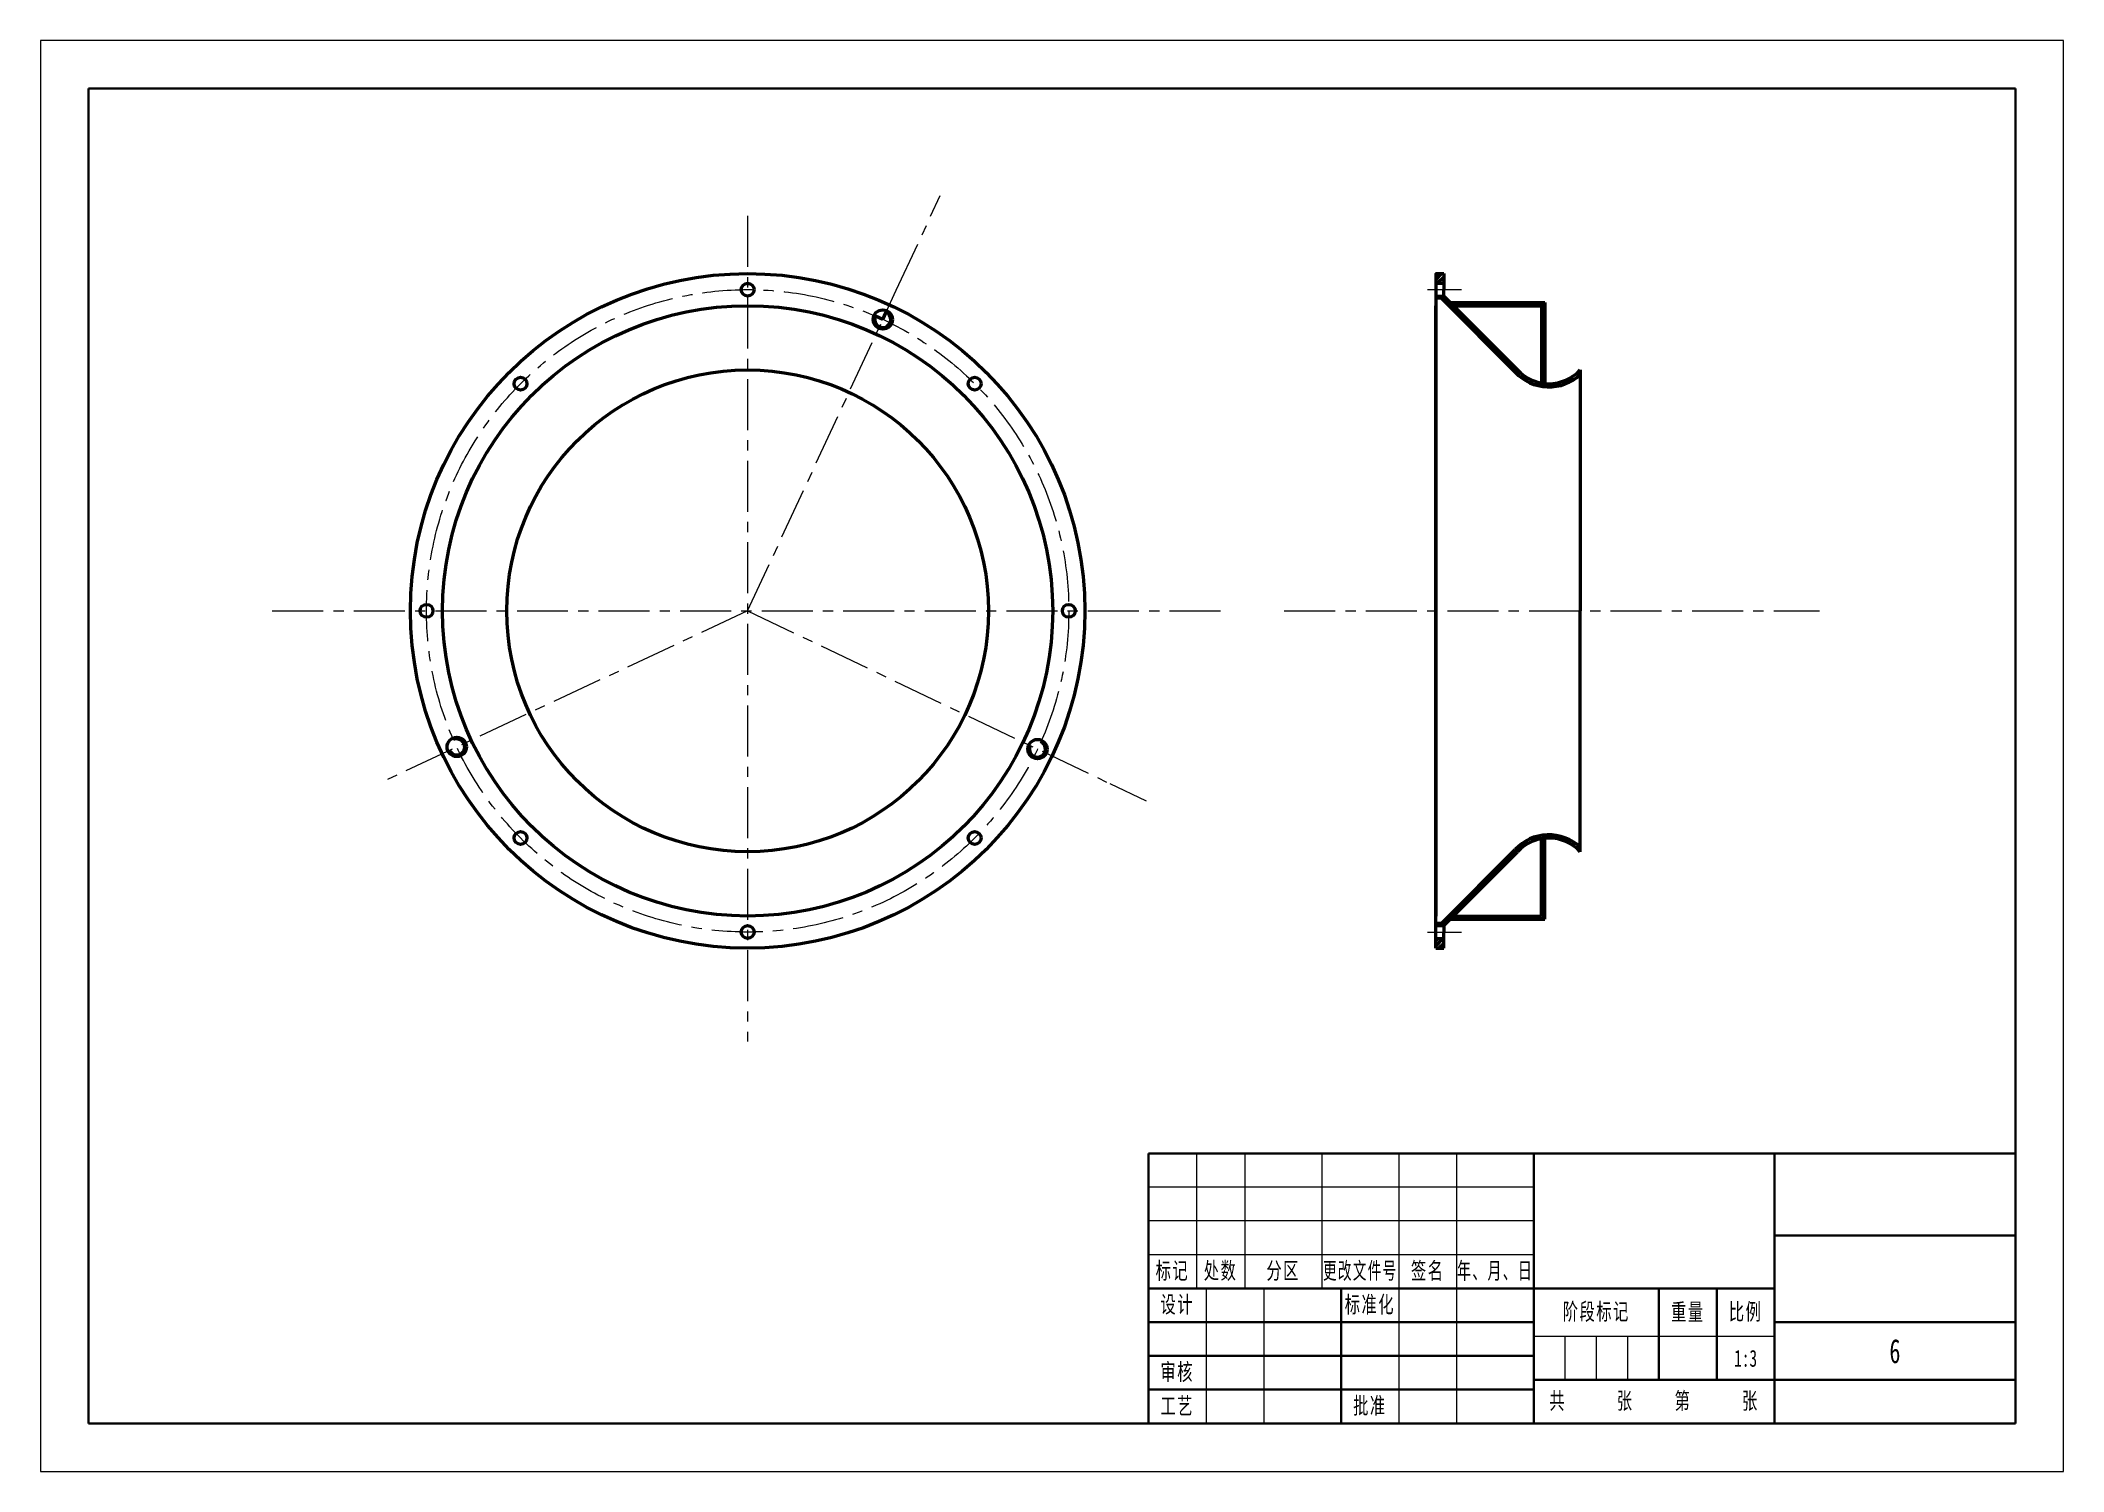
# Model space of a CAD drawing. Header units: millimetres. Extents: x 421 to 1681, y 177 to 1068.
import ezdxf
from ezdxf.enums import TextEntityAlignment as Align

# ---------------------------------------------------------------- set-up
doc = ezdxf.new("R2010")
doc.units = ezdxf.units.MM
doc.linetypes.add('CENTER', pattern=[50.799999713897705, 31.75, -6.349999904632568, 6.349999904632568, -6.349999904632568])
doc.layers.get('0').update_dxf_attribs({"lineweight": 18})
for name, color, linetype, lineweight in [('尺寸线层', 3, 'Continuous', 18), ('点划线', 1, 'CENTER', 18), ('粗实线', 7, 'Continuous', 50), ('粗实线层', 7, 'Continuous', 35), ('细实线层', 7, 'Continuous', 18)]:
    doc.layers.add(name, color=color, linetype=linetype, lineweight=lineweight)
doc.styles.add('标准', font='', dxfattribs={"width": 0.667})
doc.styles.get('标准').set_extended_font_data('宋体')
pattern_1 = [(45, (0, 0), (-1.571544821187102, 1.571544821187102), [])]
pattern_2 = [(45, (0, 0), (-2.245064030267288, 2.245064030267288), [])]

# ---------------------------------------------------------------- blocks, each defined once
blk = doc.blocks.new('*X3')
at = {"layer": '粗实线'}
blk.add_circle((0, 0), 4, dxfattribs=at)
blk = doc.blocks.new('*U4')
at = {"layer": '点划线'}
blk.add_blockref('*X3', (-2.220446049250313e-16, 0), dxfattribs=at)
blk = doc.blocks.new('*U5')
at = {"color": 0, "linetype": 'ByBlock', "lineweight": -2, "transparency": 16777216}
blk.add_blockref('*U4', (1.224646799147353e-14, 200), dxfattribs=at)
for p, rotation in [((-141.4213562373095, 141.4213562373095), 45), ((141.4213562373095, 141.4213562373095), 315), ((-200, 2.449293598294706e-14), 90), ((200, -4.898587196589413e-14), 270), ((-141.4213562373095, -141.4213562373095), 135), ((141.4213562373095, -141.4213562373095), 225), ((-3.673940397442059e-14, -200), 180)]:
    blk.add_blockref('*U4', p, dxfattribs=dict(at, rotation=rotation))
blk = doc.blocks.new('$CAXA_FRAME_13B17AC1$')
at = {"layer": '粗实线层'}
for p, q in [((-200, 138.5), (-200, -138.5)), ((200, 138.5), (-200, 138.5)), ((200.0000000000001, -138.5), (200, 138.5)), ((-200, -138.5), (200.0000000000001, -138.5))]:
    blk.add_line(p, q, dxfattribs=at)
at = {"layer": '细实线层'}
for p, q in [((210, 148.5), (-210, 148.5)), ((-210, 148.5), (-210, -148.5)), ((210, -148.5), (210, 148.5)), ((-210, -148.5), (210, -148.5))]:
    blk.add_line(p, q, dxfattribs=at)
blk = doc.blocks.new('$CAXA_TITLE_151E506F$')
at = {"layer": '粗实线层'}
for p, q in [((-1.192092895507812e-07, 56), (-180.0000001192093, 56)), ((-180.0000001192093, 56), (-180.0000001192093, 0)), ((-100.0000001192093, 56), (-100.0000001192093, 1.4210854715202e-14)), ((-50.00000011920929, 56), (-50.00000011920929, 2.842170943040401e-14)), ((-1.192092895507812e-07, 0), (-1.192092895507812e-07, 56)), ((-1.192092895507812e-07, 39.00000000000001), (-50.00000011920929, 39.00000000000001)), ((-50.00000011920929, 28), (-180.0000001192093, 28)), ((-140.0000001192093, 28), (-140.0000001192093, 0)), ((-74.00000011920929, 28), (-74.00000011920929, 9)), ((-62.00000011920929, 28), (-62.00000011920929, 9)), ((-100.0000001192093, 21), (-180.0000001192093, 21)), ((-1.192092895507812e-07, 21.00000000000001), (-50.00000011920929, 21.00000000000001)), ((-100.0000001192093, 14), (-180.0000001192093, 14)), ((0, 9), (-100.0000001192093, 9)), ((-100.0000001192093, 7), (-180.0000001192093, 7)), ((-1.192092895507812e-07, 0), (-180.0000001192093, 0))]:
    blk.add_line(p, q, dxfattribs=at)
at = {"layer": '细实线层'}
for p, q in [((-170.0000001192093, 56), (-170.0000001192093, 28)), ((-160.0000001192093, 56), (-160.0000001192093, 28)), ((-144.0000001192093, 56), (-144.0000001192093, 28)), ((-128.0000001192093, 56), (-128.0000001192093, 0)), ((-116.0000001192093, 56), (-116.0000001192093, 0)), ((-100.0000001192093, 49), (-180.0000001192093, 49)), ((-100.0000001192093, 42), (-180.0000001192093, 42)), ((-100.0000001192093, 35), (-180.0000001192093, 35)), ((-168.0000001192093, 28), (-168.0000001192093, 0)), ((-156.0000001192093, 28), (-156.0000001192093, 0)), ((-50.00000011920929, 18), (-100.0000001192093, 18)), ((-93.50000011920929, 18), (-93.50000011920929, 9)), ((-87.00000011920929, 18), (-87.00000011920929, 9)), ((-80.50000011920929, 18), (-80.50000011920929, 9))]:
    blk.add_line(p, q, dxfattribs=at)
at = {"layer": '尺寸线层', "char_height": 3.480555555555556, "attachment_point": 5, "line_spacing_factor": 0.9631078940461907, "style": '标准'}
for s, insert, width in [('\\T1.1;标记', (-175.0000001192093, 31.5), 17.99999999999999), ('\\T1.1;处数', (-165.0000001192093, 31.5), 18.00000000000001), ('\\T1.1;分区', (-152.0000001192093, 31.5), 29.99999999999997), ('\\T1.1;{\\W0.592404;更改文件号}', (-136.0000001192093, 31.5), 30.00000000000001), ('\\T1.1;签名', (-122.0000001192093, 31.5), 22), ('\\T1.1;{\\W0.605422;年、月、日}', (-108.0000001192093, 31.5), 29.99999999999997), ('\\T1.1;设计', (-174.0000001192093, 24.5), 21.99999999999996), ('\\T1.1;标准化', (-134.0000001192093, 24.5), 22), ('\\T1.1;阶段标记', (-87.00000011920929, 23), 50), ('\\T1.1;重量', (-68.00000011920929, 23), 21.99999999999997), ('\\T1.1;比例', (-56.00000011920929, 23), 22), ('\\T1.1;审核', (-174.0000001192093, 10.5), 21.99999999999999), ('\\T1.1;工艺', (-174.0000001192093, 3.5), 22), ('\\T1.1;批准', (-134.0000001192093, 3.5), 22), ('\\T1.1;共', (-95.00000011920929, 4.5), 7.999999999999972), ('\\T1.1;张', (-81.00000011920929, 4.5), 7.999999999999972), ('\\T1.1;第', (-69.00000011920929, 4.5), 7.999999999999972), ('\\T1.1;张', (-55.00000011920929, 4.5), 7.999999999999972)]:
    blk.add_mtext(s, dxfattribs=dict(at, insert=insert, width=width))
at = {"layer": '尺寸线层', "style": '标准'}
for tag, height, width, p in [('标记C', 3.633414436334144, 0.664996, (-175.0000001192093, 52.50000000000001)), ('处数C', 3.633414436334144, 0.664996, (-165.0000001192093, 52.50000000000001)), ('分区C', 3.633414436334144, 0.667, (-152.0000001192093, 52.50000000000001)), ('更改文件号C', 3.633414436334144, 0.498314, (-136.0000001192093, 52.50000000000001)), ('更改签名C', 3.633414436334144, 0.447537, (-122.0000001192093, 52.50000000000001)), ('更改日期C', 3.633414436334144, 0.610278, (-108.0000001192093, 52.50000000000001)), ('单位名称', 5.19059205190592, 0.667, (-25.00000011920929, 47.50000000000001)), ('标记B', 3.633414436334144, 0.664996, (-175.0000001192093, 45.50000000000001)), ('处数B', 3.633414436334144, 0.664996, (-165.0000001192093, 45.50000000000001)), ('分区B', 3.633414436334144, 0.667, (-152.0000001192093, 45.50000000000001)), ('更改文件号B', 3.633414436334144, 0.498314, (-136.0000001192093, 45.50000000000001)), ('更改签名B', 3.633414436334144, 0.447537, (-122.0000001192093, 45.50000000000001)), ('更改日期B', 3.633414436334144, 0.610278, (-108.0000001192093, 45.50000000000001)), ('材料名称', 5.19059205190592, 0.667, (-75.00000011920928, 42.00000000000001)), ('标记A', 3.633414436334144, 0.664996, (-175.0000001192093, 38.5)), ('处数A', 3.633414436334144, 0.664996, (-165.0000001192093, 38.5)), ('分区A', 3.633414436334144, 0.667, (-152.0000001192093, 38.5)), ('更改文件号A', 3.633414436334144, 0.498314, (-136.0000001192093, 38.5)), ('更改签名A', 3.633414436334144, 0.447537, (-122.0000001192093, 38.5)), ('更改日期A', 3.633414436334144, 0.610278, (-108.0000001192093, 38.5)), ('图纸名称', 5.19059205190592, 0.667, (-25.00000011920929, 30.00000000000001)), ('设计', 3.633414436334144, 0.667, (-162.0000001192093, 24.5)), ('设计日期', 3.633414436334144, 0.667, (-148.0000001192093, 24.5)), ('标准化', 3.633414436334144, 0.667, (-122.0000001192093, 24.5)), ('标准化日期', 3.633414436334144, 0.554163, (-108.0000001192093, 24.5)), ('图纸编号', 5.19059205190592, 0.667, (-25.00000011920929, 15.00000000000001)), ('审核', 3.633414436334144, 0.667, (-162.0000001192093, 10.5)), ('审核日期', 3.633414436334144, 0.667, (-148.0000001192093, 10.5)), ('阶段标记S', 3.633414436334144, 0.223769, (-96.74999821186066, 13.50000000000001)), ('阶段标记A', 3.633414436334144, 0.223769, (-90.24999821186066, 13.50000000000001)), ('阶段标记B', 3.633414436334144, 0.223769, (-83.74999821186066, 13.50000000000001)), ('阶段标记C', 3.633414436334144, 0.223769, (-77.24999821186064, 13.50000000000001)), ('重量', 3.633414436334144, 0.667, (-68.00000011920928, 13.5)), ('图纸比例', 3.633414436334144, 0.510551, (-56.00000011920926, 13.5)), ('工艺', 3.633414436334144, 0.667, (-162.0000001192093, 3.5)), ('工艺日期', 3.633414436334144, 0.667, (-148.0000001192093, 3.5)), ('批准', 3.633414436334144, 0.667, (-122.0000001192093, 3.5)), ('批准日期', 3.633414436334144, 0.667, (-108.0000001192093, 3.5)), ('页数', 3.633414436334144, 0.667, (-88.00000011920929, 4.5)), ('页码', 3.633414436334144, 0.667, (-62.00000011920928, 4.5)), ('投影符号', 3.633414436334144, 0.667, (-25.00000011920929, 4.5))]:
    blk.add_attdef(tag, text='', height=height, dxfattribs=dict(at, width=width)).set_placement(p, align=Align.MIDDLE_CENTER)

msp = doc.modelspace()

# ---------------------------------------------------------------- hatches: boundary and pattern name
at = {"layer": '粗实线'}
h = msp.add_hatch(dxfattribs=at)
h.set_pattern_fill('ANSI31', color=3, style=0, pattern_type=0)
h.set_pattern_definition(pattern_1)
h.paths.add_polyline_path([(1289.954614493062, 916.883564544025), (1294.954614493062, 916.883564544025), (1294.954614493062, 922.883564544025), (1289.954614493062, 922.883564544025)], flags=0)
h = msp.add_hatch(dxfattribs=at)
h.set_pattern_fill('ANSI31', color=3, style=0, pattern_type=0)
h.set_pattern_definition(pattern_2)
edge = h.paths.add_edge_path(flags=0)
edge.add_line((1294.954614493062, 908.883564544025), (1289.954614493062, 908.883564544025))
edge.add_line((1289.954614493062, 908.883564544025), (1289.954614493062, 907.4693509816522))
edge.add_line((1289.954614493062, 907.4693509816522), (1293.540400930689, 907.4693509816519))
edge.add_line((1293.540400930689, 907.4693509816519), (1339.510943668578, 861.4988082437625))
edge.add_arc((1360.454614648749, 880.7954115011033), 28.47799591609026, 222.6561446612377, 313.2150993389105)
edge.add_line((1379.954614493062, 860.0409840826309), (1379.954614493063, 862.883564544025))
edge.add_arc((1360.454614493063, 880.7954085124643), 26.47799377501464, 222.5692179782891, 317.43078202171364, ccw=False)
edge.add_line((1340.954614493063, 862.8835645440239), (1294.954614493062, 908.883564544025))
h = msp.add_hatch(dxfattribs=at)
h.set_pattern_fill('ANSI31', color=3, style=0, pattern_type=0)
h.set_pattern_definition(pattern_2)
edge = h.paths.add_edge_path(flags=0)
edge.add_line((1357.954614493061, 904.883564544026), (1355.954614493061, 904.883564544026))
edge.add_line((1355.954614493061, 904.883564544026), (1298.954614493061, 904.883564544026))
edge.add_line((1298.954614493061, 904.883564544026), (1300.954614493061, 902.883564544026))
edge.add_line((1300.954614493061, 902.883564544026), (1355.954614493061, 902.883564544026))
edge.add_line((1355.954614493061, 902.883564544026), (1355.954614493061, 854.7026091969568))
edge.add_arc((1360.454606223491, 880.79534521626), 26.47793040528233, 260.2149399073271, 264.5821801654874)
edge.add_line((1357.954614493061, 854.4357010628432), (1357.954614493061, 902.883564544026))
edge.add_line((1357.954614493061, 902.883564544026), (1357.954614493061, 904.883564544026))
h = msp.add_hatch(dxfattribs=at)
h.set_pattern_fill('ANSI31', color=3, style=0, pattern_type=0)
h.set_pattern_definition(pattern_2)
edge = h.paths.add_edge_path(flags=0)
edge.add_arc((1360.454614493063, 544.9717205755863), 26.47799377501407, 42.56921797828778, 137.4307820217179, ccw=False)
edge.add_line((1379.954614493062, 562.8835645440257), (1379.954614493063, 565.7261450054192))
edge.add_arc((1360.454614648749, 544.9717175869479), 28.47799591608991, 46.78490066108732, 137.3438553387585)
edge.add_line((1339.51094366858, 564.2683208442899), (1293.540400930689, 518.2977781063981))
edge.add_line((1293.540400930689, 518.2977781063981), (1289.954614493062, 518.2977781063979))
edge.add_line((1289.954614493062, 518.2977781063979), (1289.954614493062, 516.883564544025))
edge.add_line((1289.954614493062, 516.883564544025), (1294.954614493062, 516.883564544025))
edge.add_line((1294.954614493062, 516.883564544025), (1340.954614493062, 562.8835645440253))
h = msp.add_hatch(dxfattribs=at)
h.set_pattern_fill('ANSI31', color=3, style=0, pattern_type=0)
h.set_pattern_definition(pattern_2)
edge = h.paths.add_edge_path(flags=0)
edge.add_line((1355.954614493061, 520.8835645440241), (1357.954614493061, 520.8835645440241))
edge.add_line((1357.954614493061, 520.8835645440241), (1357.954614493061, 522.8835645440241))
edge.add_line((1357.954614493061, 522.8835645440241), (1357.954614493061, 571.3314280252067))
edge.add_arc((1360.454606223505, 544.9717838716717), 26.47793040540139, 95.41781983451924, 99.78506009265986)
edge.add_line((1355.954614493062, 571.0645198910933), (1355.954614493061, 522.8835645440241))
edge.add_line((1355.954614493061, 522.8835645440241), (1300.954614493061, 522.8835645440241))
edge.add_line((1300.954614493061, 522.8835645440241), (1298.954614493061, 520.8835645440241))
edge.add_line((1298.954614493061, 520.8835645440241), (1355.954614493061, 520.8835645440241))
h = msp.add_hatch(dxfattribs=at)
h.set_pattern_fill('ANSI31', color=3, style=0, pattern_type=0)
h.set_pattern_definition(pattern_1)
h.paths.add_polyline_path([(1289.954614493062, 502.883564544025), (1294.954614493062, 502.883564544025), (1294.954614493062, 508.883564544025), (1289.954614493062, 508.883564544025)], flags=0)

# ---------------------------------------------------------------- linework, layer by layer
at = {"layer": '点划线'}
for p, q in [((954.021887935578, 912.4481846058401), (981.3797064135699, 971.4104587150131)), ((861.4261946254494, 958.7608304360712), (861.4261946254494, 444.6538273969601)), ((861.4261946254494, 712.883564544025), (954.021887935578, 912.4481846058401)), ((1284.78581570784, 912.883564544025), (1306.12025684207, 912.883564544025)), ((565.3942300432784, 712.883564544025), (1157.45815920762, 712.883564544025)), ((861.4261946254494, 712.883564544025), (634.974080776015, 606.9617059258777)), ((861.4261946254494, 712.883564544025), (1087.093474248052, 605.2997418394278)), ((1195.668891985969, 712.883564544025), (1528.991184303689, 712.883564544025)), ((1087.093474248052, 605.2997418394278), (1109.660202210312, 594.541359568968)), ((1284.78581570784, 512.883564544025), (1306.12025684207, 512.883564544025))]:
    msp.add_line(p, q, dxfattribs=at)
msp.add_circle((861.4261946254494, 712.883564544025), 200, dxfattribs=at)
at = {"layer": '粗实线'}
for p, q in [((1289.954614493062, 922.883564544025), (1289.954614493063, 712.883564544025)), ((1289.954614493062, 922.883564544025), (1294.954614493062, 922.883564544025)), ((1294.954614493062, 922.883564544025), (1294.954614493062, 916.883564544025)), ((1289.954614493062, 916.883564544025), (1294.954614493062, 916.883564544025)), ((1289.954614493062, 908.883564544025), (1294.954614493062, 908.883564544025)), ((1293.540400930689, 907.4693509816519), (1289.954614493062, 907.4693509816522)), ((1293.540400930689, 907.4693509816519), (1339.510943668576, 861.4988082437652)), ((1294.954614493062, 916.883564544025), (1294.954614493062, 912.883564544025)), ((1294.954614493062, 908.883564544025), (1294.954614493062, 912.883564544025)), ((1294.954614493062, 908.883564544025), (1340.954614493062, 862.883564544025)), ((945.6040976346571, 894.3059464184024), (941.0685380877978, 896.410393993633)), ((945.6040976346571, 894.3059464184024), (947.7085452098875, 898.8415059652617)), ((1289.954614493063, 712.883564544025), (1289.954614493063, 902.883564544025)), ((1298.954614493061, 904.883564544026), (1355.954614493061, 904.883564544026)), ((1300.954614493061, 902.883564544026), (1355.954614493061, 902.883564544026)), ((1355.954614493061, 904.883564544026), (1357.954614493061, 904.883564544026)), ((1355.954614493061, 902.883564544026), (1355.954614493061, 854.7026091969568)), ((1357.954614493061, 904.883564544026), (1357.954614493061, 902.883564544026)), ((1357.954614493061, 902.883564544026), (1357.954614493061, 854.4357010628433)), ((1379.954614493063, 862.883564544025), (1379.954614493063, 712.883564544025)), ((1289.954614493062, 502.883564544025), (1289.954614493063, 712.883564544025)), ((1289.954614493063, 712.883564544025), (1289.954614493063, 522.883564544025)), ((1379.954614493063, 562.883564544025), (1379.954614493063, 712.883564544025)), ((1355.954614493061, 522.8835645440241), (1355.954614493061, 571.0645198910933)), ((1357.954614493061, 522.8835645440241), (1357.954614493061, 571.3314280252067)), ((1293.540400930689, 518.2977781063981), (1339.510943668576, 564.2683208442849)), ((1294.954614493062, 516.883564544025), (1340.954614493062, 562.883564544025)), ((1293.540400930689, 518.2977781063981), (1289.954614493062, 518.2977781063979)), ((1289.954614493062, 516.883564544025), (1294.954614493062, 516.883564544025)), ((1294.954614493062, 516.883564544025), (1294.954614493062, 512.883564544025)), ((1298.954614493061, 520.8835645440241), (1355.954614493061, 520.8835645440241)), ((1300.954614493061, 522.8835645440241), (1355.954614493061, 522.8835645440241)), ((1355.954614493061, 520.8835645440241), (1357.954614493061, 520.8835645440241)), ((1357.954614493061, 520.8835645440241), (1357.954614493061, 522.8835645440241)), ((1289.954614493062, 508.883564544025), (1294.954614493062, 508.883564544025)), ((1294.954614493062, 508.883564544025), (1294.954614493062, 512.883564544025)), ((1294.954614493062, 502.883564544025), (1294.954614493062, 508.883564544025)), ((1289.954614493062, 502.883564544025), (1294.954614493062, 502.883564544025))]:
    msp.add_line(p, q, dxfattribs=at)
for centre, radius in [((861.4261946254494, 712.883564544025), 210), ((861.4261946254494, 712.883564544025), 190), ((945.6040976346571, 894.3059464184024), 5.999999999999999), ((861.4261946254494, 712.883564544025), 150), ((680.2645035458877, 628.1460776495013), 5.999999999999999), ((1041.960018323517, 626.8165063803539), 5.999999999999999)]:
    msp.add_circle(centre, radius, dxfattribs=at)
for centre, radius, start, end in [((945.6040976346712, 894.3059464183958), 5.000000000000031, 155.1092409657141, 65.1092409658989), ((1360.454614493062, 880.795407181958), 28.47799287495357, 222.6561384826852, 313.2151055174555), ((1360.454614493062, 880.795407181958), 26.47799287495356, 222.5692158579527, 317.4307841420476), ((680.2645035459018, 628.1460776495072), 5.000000000000013, 204.2156402167156, 114.2156402169033), ((1041.960018323531, 626.8165063803473), 4.999999999999825, 155.1092409657124, 65.10924096590007), ((1360.454614493062, 544.9717219060921), 28.47799287495351, 46.78489448253689, 137.3438615173175), ((1360.454614493062, 544.9717219060921), 26.47799287495353, 42.56921585795387, 137.4307841420458)]:
    msp.add_arc(centre, radius, start, end, dxfattribs=at)

# ---------------------------------------------------------------- block references
msp.add_blockref('*U5', (861.4261946254494, 712.883564544025))
at = {"layer": '粗实线层', "xscale": 3, "yscale": 3, "zscale": 3}
msp.add_blockref('$CAXA_FRAME_13B17AC1$', (1050.986709508435, 622.5131534721634), dxfattribs=at)
at = {"layer": '粗实线层'}
ref = msp.add_blockref('$CAXA_TITLE_151E506F$', (1650.986709508436, 207.0131534721634), dxfattribs=dict(at, xscale=3, yscale=3, zscale=3))
ref.add_attrib('图纸编号', '6', dxfattribs={"layer": '尺寸线层', "height": 15, "style": '标准', "width": 0.667}).set_placement((1575.986709150808, 252.0131534721634), align=Align.MIDDLE_CENTER)
ref.add_attrib('图纸比例', '1:3', dxfattribs={"layer": '尺寸线层', "height": 10.5, "style": '标准', "width": 0.667}).set_placement((1482.986709150808, 247.5131534721634), align=Align.MIDDLE_CENTER)

doc.saveas('drawing.dxf')
